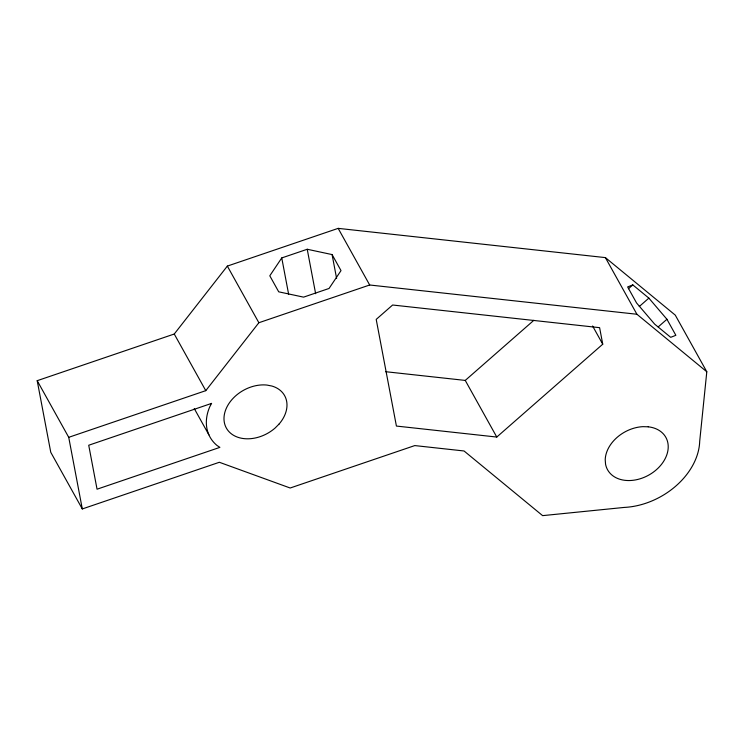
<?xml version="1.0" encoding="UTF-8"?>
<svg xmlns="http://www.w3.org/2000/svg" width="744" height="744" viewBox="0 0 744 744"><rect width="100%" height="100%" fill="white"/><g stroke="black" fill="none" stroke-linecap="round" stroke-linejoin="round"><path stroke-width="1.12" d="M706.8 371.768L699.695 441.304A66.681 49.318 -29.1 0 1 624.235 507.427L542.618 515.639L464.042 450.976L414.78 445.582L290.179 488.008L219.35 462.275L82.296 508.943L50.769 452.306L37.2 380.686L174.254 334.019L227.339 266.092L338.167 228.362L605.393 257.61L675.273 315.131L706.8 371.768L636.911 314.247L605.393 257.61M281.753 257.936L269.793 275.792L278.712 291.825L303.58 297.144L329.043 288.467L341.012 270.611L332.084 254.578L307.226 249.259L281.753 257.936L288.663 294.41M37.2 380.686L68.727 437.323L205.781 390.656L258.866 322.729L369.684 284.998L636.911 314.247M385.652 371.702L465.251 380.417L533.866 320.292M628.447 288.728L632.809 284.906L648.87 298.121L666.931 319.269L675.859 335.302L670.697 337.33L654.636 324.114L636.566 302.966L627.648 286.933L632.809 284.906M639.263 306.537L648.87 298.121M496.778 437.053L602.742 344.202L599.608 327.667L392.627 305.012L376.204 319.399L396.413 426.061L496.778 437.053L465.251 380.417M658.198 326.923L666.931 319.269M592.605 325.993L602.742 344.202M338.167 228.362L369.684 284.998M227.339 266.092L258.866 322.729M174.254 334.019L205.781 390.656M194.268 408.568L208.906 434.859M332.084 254.578L336.623 278.516M307.226 249.259L315.642 293.713M68.727 437.323L82.296 508.943M211.566 403.406L209.743 406.838A52.006 38.465 -29.1 0 0 217.071 445.517L219.899 447.367L97.046 489.199L88.722 445.238L211.566 403.406M279.102 424.024L275.131 428.014A33.341 24.654 -29.1 0 1 224.335 422.453A33.341 24.654 -29.1 0 1 266.994 385.076L271.913 386.043A33.341 24.654 -29.1 0 1 279.102 424.024M648.219 426.814L642.956 426.656A33.341 24.654 -29.1 0 0 605.216 459.727L605.56 464.191A33.341 24.654 -29.1 0 0 656.357 469.752A33.341 24.654 -29.1 0 0 648.219 426.814"/></g></svg>
